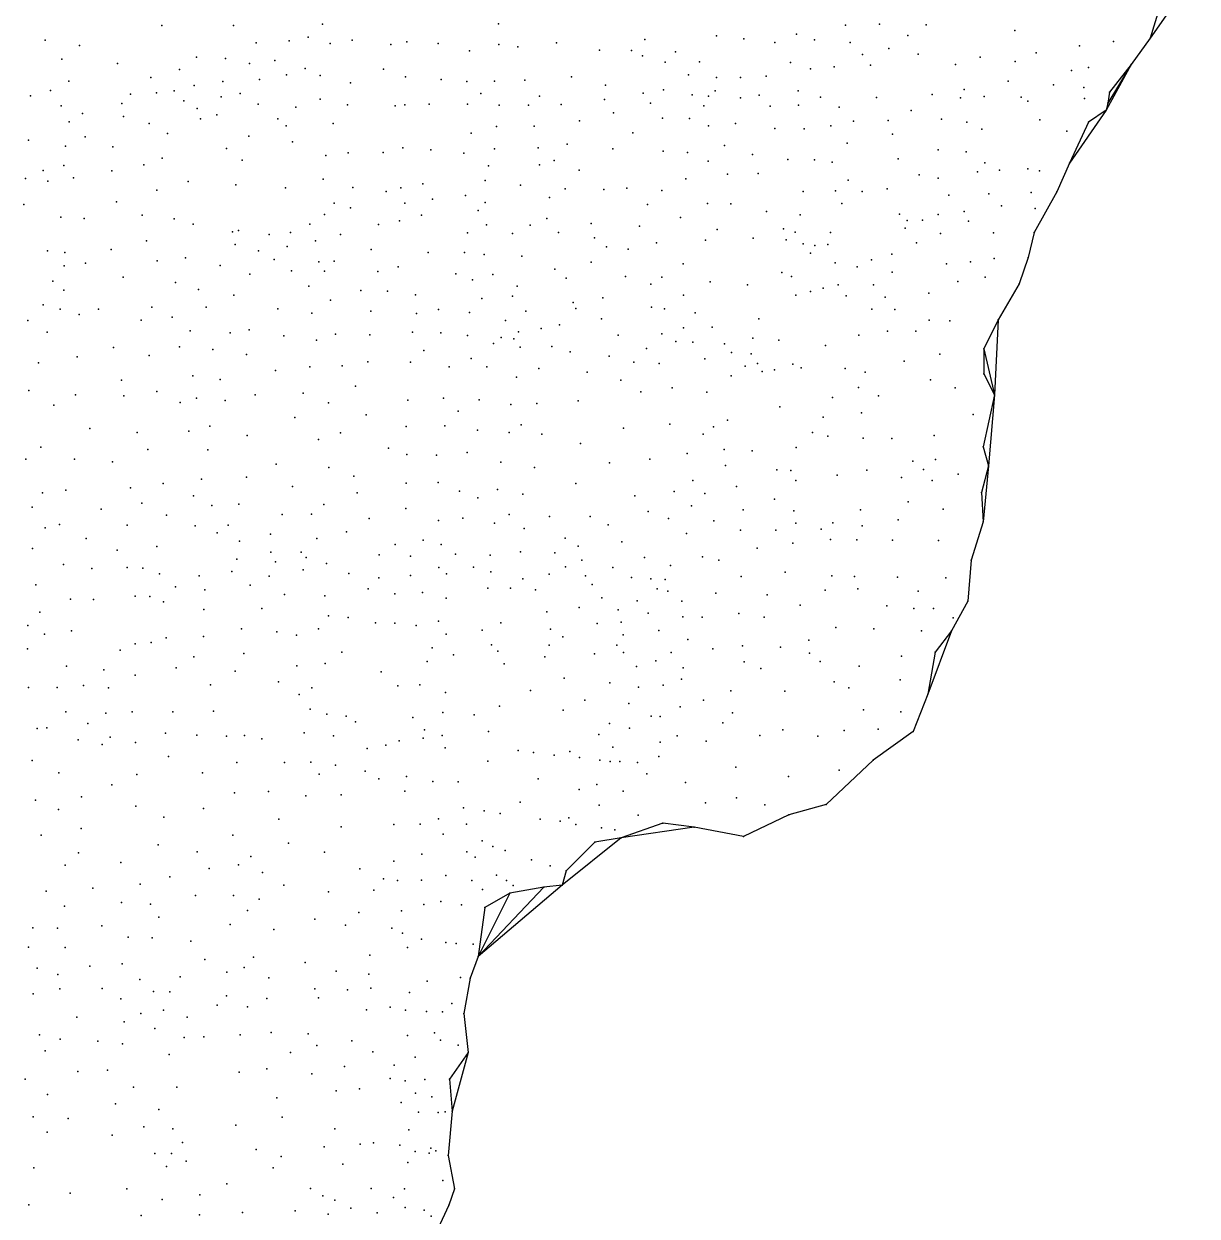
# Model space of a CAD drawing. Header units: millimetres. Extents: x 399711 to 433151, y 4365450 to 4409174.
# Drawn here: x 422446 to 430020, y 4379612 to 4387313 of the extents above; entities that cross this region are included whole.
import ezdxf

# ---------------------------------------------------------------- set-up
doc = ezdxf.new("R2010")
doc.units = ezdxf.units.MM
doc.layers.add('边界', color=7, linetype='Continuous')

msp = doc.modelspace()

# ---------------------------------------------------------------- linework, layer by layer
for p in [(423335.871, 4387302.574, 30.6), (423798.67, 4387301.742, 30.7), (424373.846, 4387310.039, 30.6), (425510.027, 4387312.462, 30.5), (427749.3, 4387304.032, 32.3), (427970.05, 4387310.693, 32.2), (428270.112, 4387307.021, 31.3), (424280.884, 4387226.252, 22.3), (424565.255, 4387207.728, 30.8), (426455.406, 4387211.618, 31.2), (426917.417, 4387235.963, 31.5), (427092.936, 4387215.921, 31.6), (427433.944, 4387245.984, 31.5), (427549.506, 4387208.714, 31.6), (428151.722, 4387238.103, 32.8), (428843.769, 4387269.275, 32.4), (429716.103, 4387220.471, 32.5), (422584.265, 4387207.398, 26.3), (422804.597, 4387172.817, 28.5), (423945.42, 4387189.742, 28.2), (424158.348, 4387202.788, 29.7), (424422.12, 4387186.699, 30.6), (424814.887, 4387178.992, 30.7), (424917.454, 4387196.991, 30.3), (425119.765, 4387184.977, 30.3), (425321.802, 4387137.405, 30.4), (425512.465, 4387180.221, 30.4), (425634.177, 4387163.35, 30.7), (425884.1, 4387190.496, 30.9), (426161.638, 4387143.47, 30.9), (426368.625, 4387139.842, 30.9), (426653.162, 4387132.194, 31.4), (427293.529, 4387193.373, 31.6), (427780.229, 4387191.233, 32.3), (428029.119, 4387152.628, 29.7), (429260.926, 4387170.862, 32.1), (429479.865, 4387198.073, 32.4), (422690.307, 4387083.909, 29.3), (423050.996, 4387055.674, 26), (423561.099, 4387097.476, 30.8), (423746.526, 4387088.448, 30.6), (423903.19, 4387055.957, 28.2), (424065.908, 4387076.234, 29.4), (426438.529, 4387105.369, 30.9), (426585.462, 4387064.55, 30.9), (426807.322, 4387067.328, 26.8), (427393.826, 4387063.096, 31.4), (427858.967, 4387114.318, 32.8), (428217.858, 4387116.302, 32.5), (428619.902, 4387098.328, 32.6), (428844.063, 4387069.592, 29.4), (428979.924, 4387124.55, 31.9), (423449.589, 4387017.313, 29.9), (424141.44, 4386982.843, 29.7), (424260.833, 4387024.071, 23.4), (424359.264, 4386978.534, 30.6), (424767.584, 4387020.119, 30.7), (426735.906, 4386984.38, 30.8), (427524.211, 4387023.011, 29), (427677.384, 4387035.847, 31.9), (427911.124, 4387046.922, 32.1), (428459.412, 4387050.852, 32.2), (429209.002, 4387011.159, 29.1), (429319.317, 4387031.826, 32.1), (429593.909, 4387050.588, 32.1), (422736.914, 4386942.324, 28.1), (423265.135, 4386966.954, 28.6), (423546.065, 4386914.182, 25.1), (423729.784, 4386940.32, 30.7), (423967.366, 4386953.034, 29.4), (424554.201, 4386932.561, 30.6), (424910.314, 4386971.08, 30.2), (425138.805, 4386954.31, 30.3), (425305.405, 4386940.042, 29.6), (425483.905, 4386942.42, 29.7), (425679.065, 4386949.554, 30.6), (425979.928, 4386970.393, 30.7), (426201.349, 4386916.948, 30.7), (426917.417, 4386965.389, 31.2), (427072.877, 4386965.389, 31.1), (427238.366, 4386975.41, 31.1), (428799.726, 4386941.702, 31.5), (429093.516, 4386919.881, 31.4), (429288.108, 4386901.949, 30.1), (422489.182, 4386847.998, 22.7), (422617.488, 4386881.866, 20.6), (423134.833, 4386859.01, 26.6), (423300.947, 4386866.729, 25.8), (423416.178, 4386880.093, 30), (423719.333, 4386840.864, 27.7), (423842.432, 4386863.416, 29.7), (424359.281, 4386827.044, 30.4), (425395.833, 4386862.83, 30.4), (425773.627, 4386846.649, 30.9), (426193.788, 4386823.122, 30.9), (426442.539, 4386864.125, 30.8), (426575.432, 4386886.673, 30.9), (426760.981, 4386854.104, 30.8), (426865.376, 4386846.108, 31), (426908.893, 4386879.248, 31.1), (427072.331, 4386835.376, 31.1), (427193.233, 4386852.65, 31.3), (427443.974, 4386880.208, 31.3), (427589.404, 4386840.123, 31.7), (427950.285, 4386837.072, 29.5), (428309.968, 4386856.741, 30.2), (428492.677, 4386834.352, 31.8), (428515.085, 4386887.741, 29.2), (428643.848, 4386843.068, 33.4), (428883.228, 4386838.936, 32.4), (429293.279, 4386829.615, 34.1), (429454.292, 4386871.476, 32.1), (422686.189, 4386782.819, 28.8), (423079.095, 4386799.241, 28.4), (423478.082, 4386815.355, 28.1), (423565.064, 4386766.28, 26.3), (423957.42, 4386793.197, 29.6), (424202.249, 4386775.394, 30.3), (424534.268, 4386790.615, 30.7), (424842.318, 4386783.329, 30.6), (424905.554, 4386790.351, 30.1), (425062.634, 4386793.868, 30.1), (425310.153, 4386793.868, 29.8), (425514.833, 4386786.734, 30.2), (425704.194, 4386787.829, 30.8), (425913.762, 4386791.411, 30.8), (426491.919, 4386800.823, 31.3), (426834.207, 4386782.626, 31.8), (427262.907, 4386782.175, 31.1), (427446.169, 4386786.831, 31.5), (427708.7, 4386775.383, 32), (428173.012, 4386753.342, 32.4), (428926.32, 4386813.103, 29.4), (429431.884, 4386754.364, 31), (429443.95, 4386800.864, 30.6), (422738.307, 4386679.528, 26.8), (422823.433, 4386733.344, 28.1), (423089.834, 4386714.264, 25.3), (423255.644, 4386669.553, 29.6), (423585.228, 4386698.634, 30.7), (423690.713, 4386724.574, 29.6), (424085.188, 4386698.789, 22.9), (426033.291, 4386686.447, 30.9), (426252.427, 4386738.929, 30.7), (426568.019, 4386703.062, 30.9), (426743.515, 4386701.511, 30.8), (427039.266, 4386668.897, 31.1), (427801.959, 4386684.519, 32.1), (428024.255, 4386687.9, 32.3), (428370.297, 4386696.574, 31.7), (428533.806, 4386677.506, 31.7), (429003.702, 4386693.559, 32.7), (429317.337, 4386677.582, 32.3), (423372.345, 4386604.817, 30.5), (424138.033, 4386653.346, 23.4), (424441.862, 4386668.531, 30.1), (425334.117, 4386607.647, 30.1), (425495.793, 4386648.81, 30.3), (425741.015, 4386651.163, 30.7), (426377.388, 4386608.629, 30.7), (426865.257, 4386653.245, 30.6), (427293.969, 4386636.31, 31.2), (427483.442, 4386634.758, 31.6), (427654.928, 4386654.931, 31.6), (428052.552, 4386600.214, 34.2), (428630.484, 4386632.461, 32.5), (429177.72, 4386619.027, 32.8), (422475.58, 4386560.524, 29.2), (422713.655, 4386522.105, 28.5), (422840.944, 4386581.995, 28.6), (423019.965, 4386518.982, 29.5), (423898.329, 4386587.328, 29.7), (424180.648, 4386550.183, 30.3), (425953.605, 4386536.241, 30.9), (426967.825, 4386526.134, 30.9), (427760.094, 4386541.516, 31.8), (423338.03, 4386444.266, 30.2), (423753.967, 4386506.892, 28), (424395.6, 4386463.107, 31.3), (424538.698, 4386479.77, 30.2), (424764.402, 4386481.087, 30.3), (424891.285, 4386511.654, 30.1), (425072.154, 4386498.995, 29.8), (425286.353, 4386477.593, 30.2), (425483.893, 4386506.129, 30.4), (425765.212, 4386511.344, 30.6), (426248.805, 4386505.475, 30.7), (426572.678, 4386490.47, 30.8), (426729.538, 4386482.712, 30.8), (427149.534, 4386468.719, 31.1), (427377.834, 4386437.684, 31.4), (428090.094, 4386440.725, 32.2), (428347.619, 4386499.742, 31.8), (428528.604, 4386485.964, 31.9), (422569.484, 4386366.318, 25.4), (422702.715, 4386398.733, 28.4), (423012.672, 4386364.276, 29.1), (423219.565, 4386402.53, 29.3), (423853.981, 4386432.659, 28.3), (425445.813, 4386396.741, 30.3), (425774.568, 4386402.467, 30.6), (425868.486, 4386431.277, 30.8), (426031.029, 4386366.901, 30.6), (426863.704, 4386425.135, 30.6), (427549.319, 4386434.58, 31.5), (427662.966, 4386419.708, 35.1), (428650.102, 4386415.191, 32.8), (428743.18, 4386368.691, 31.9), (428927.613, 4386375.58, 32), (429001.905, 4386364.136, 32.7), (429196.607, 4386413.796, 32.3), (422455.307, 4386314.312, 29.4), (422601.156, 4386296.935, 28.2), (422766.79, 4386319.088, 28.8), (423506.951, 4386295.632, 30.6), (424378.613, 4386310.577, 30.2), (425423.186, 4386300.493, 30.3), (426718.735, 4386312.558, 30.7), (426988.968, 4386342.041, 30.9), (427186.944, 4386346.766, 31.3), (427767.419, 4386303.7, 20.3), (428225.098, 4386337.287, 27.2), (428348.735, 4386316.153, 31.3), (428600.999, 4386356.797, 32.6), (423304.601, 4386238.631, 26.3), (423814.152, 4386273.907, 30.9), (424134.135, 4386254.671, 30.2), (424569.476, 4386255.903, 29.6), (424784.515, 4386229.201, 29.8), (424879.374, 4386254.06, 29.4), (425022.174, 4386280.218, 29.6), (425652.532, 4386270.006, 30.3), (425940.512, 4386246.3, 30.3), (426189.433, 4386243.285, 30.6), (426337.276, 4386252.33, 30.7), (426563.567, 4386237.255, 30.7), (427476.067, 4386230.234, 31.6), (427685.398, 4386234.725, 31.8), (427856.484, 4386229.603, 31.8), (428019.483, 4386246.374, 32.2), (428416.566, 4386206.963, 31), (428675.957, 4386215.412, 31), (428948.297, 4386224.023, 31.2), (429113.77, 4386227.468, 30.4), (422445.728, 4386145.855, 30.6), (423044.807, 4386162.986, 29.3), (424449.483, 4386155.187, 30.2), (424905.62, 4386154.859, 29.9), (425084.054, 4386180.342, 30.7), (425297.396, 4386204.996, 30.4), (425423.186, 4386159.622, 30.3), (425839.338, 4386191.786, 30.5), (426471.542, 4386145.297, 30.7), (426859.05, 4386152.73, 30.8), (427009.697, 4386149.626, 30.6), (427726.845, 4386151.885, 29.3), (428756.641, 4386137.457, 31.4), (422684.189, 4386063.841, 26.4), (422835.19, 4386054.859, 28.3), (423209.036, 4386076.431, 29.4), (423416.584, 4386053.074, 29.4), (424387.565, 4386080.456, 28.9), (424555.109, 4386125.105, 29.6), (425012.58, 4386076.713, 29.5), (425379.239, 4386107.299, 30.5), (425821.58, 4386055.265, 30.9), (426684.567, 4386061.172, 30.5), (427239.779, 4386101.445, 31.2), (427456.468, 4386078.725, 31.4), (428098.019, 4386082.848, 31), (428347.301, 4386082.214, 31.9), (428516.474, 4386101.175, 29.1), (428973.823, 4386120.235, 31.5), (423538.885, 4386018.655, 29.8), (423832.01, 4385978.092, 30.2), (424291.792, 4386019.78, 31.9), (424735.532, 4386015.948, 29.7), (424869.78, 4386041.043, 29.4), (425432.182, 4386014.556, 30), (425715.056, 4386012.304, 30.4), (426108.347, 4386024.092, 31.1), (426420.896, 4386006.79, 31), (426921.401, 4385985.062, 31.1), (427350.269, 4385988.158, 31.7), (428135.42, 4385993.893, 32.3), (428148.741, 4386043.294, 30.2), (428247.328, 4386044.325, 31.3), (428544.629, 4386037.567, 32.4), (423238.494, 4385910.938, 29.1), (423792.8, 4385970.198, 28.1), (424028.346, 4385951.382, 29.6), (424166.436, 4385964.478, 30.1), (424329.25, 4385912.424, 28.8), (424490.005, 4385951.693, 29.6), (425310.08, 4385962.569, 30.5), (425599.613, 4385959.589, 30.4), (425897.858, 4385965.281, 30.4), (426130.275, 4385930.474, 30.7), (426528.97, 4385898.846, 30.5), (426845.151, 4385915.98, 30.5), (427154.211, 4385928.394, 30.9), (427365.769, 4385917.413, 31.2), (427425.2, 4385968.336, 31.8), (427653.228, 4385965.64, 32.1), (428207.835, 4385899.37, 32.5), (428363.067, 4385957.979, 31.3), (428704.931, 4385963.512, 31.6), (428968.652, 4385965.234, 31.7), (422597.634, 4385846.875, 27), (422709.92, 4385836.015, 27.9), (423009.561, 4385855.459, 28.7), (423809.232, 4385888.763, 29.8), (423959.63, 4385847.332, 29.6), (424145.703, 4385875.512, 29.7), (424688.248, 4385854.846, 29.6), (425056.659, 4385835.315, 29.5), (425291.062, 4385835.315, 29.6), (425417.831, 4385823.366, 30.1), (426207.211, 4385873.431, 30.6), (426347.512, 4385858.356, 30.6), (427476.541, 4385891.626, 34.8), (427524.045, 4385832.783, 31.6), (427552.211, 4385881.295, 30.3), (427636.126, 4385888.598, 27.6), (428047.902, 4385825.813, 29), (422705.132, 4385749.567, 26.7), (422843.02, 4385767.77, 29.1), (423305.348, 4385782.064, 29.4), (423490.106, 4385800.841, 29.4), (423712.686, 4385751.366, 29.6), (424062.245, 4385790.796, 29.6), (424348.998, 4385775.178, 31.9), (424448.317, 4385779.306, 28.4), (425660.425, 4385812.132, 30.3), (426107.848, 4385773.64, 30.3), (426702.882, 4385761.957, 30.5), (427681.969, 4385769.196, 31.7), (427917.74, 4385789.296, 29.6), (428400.988, 4385763.367, 31.4), (428556.118, 4385775.423, 31.4), (428709.525, 4385797.812, 31.2), (428929.205, 4385804.671, 31.2), (423086.86, 4385675.819, 29.4), (423905.199, 4385696.427, 29.3), (424172.635, 4385718.284, 29.6), (424386.477, 4385715.448, 28.7), (424729.91, 4385713.78, 29.9), (424862.64, 4385743.792, 29.4), (425233.657, 4385699.093, 29.5), (425473.306, 4385693.873, 30), (425872.988, 4385729.016, 30.1), (425946.408, 4385669.353, 30.9), (426330.147, 4385681.265, 30.6), (426564.66, 4385676.61, 30.6), (427337.957, 4385705.912, 31.7), (427401.47, 4385680.615, 34.7), (427825.939, 4385742.873, 31), (428050.474, 4385709.068, 31.9), (428650.734, 4385677.215, 31.3), (422632.879, 4385651.11, 28.9), (422703.842, 4385593.541, 26.5), (423425.378, 4385641.653, 29.3), (423572.798, 4385597.743, 29.2), (424284.689, 4385617.926, 29.4), (424621.765, 4385591.305, 29.5), (425341.291, 4385658.465, 30), (425630.924, 4385618.126, 30.2), (426493.02, 4385631.474, 28.6), (426876.083, 4385646.9, 30.5), (427116.808, 4385628.279, 30.8), (427605.197, 4385604.935, 31.3), (427703.175, 4385626.895, 33.2), (427930.951, 4385626.608, 29.9), (428475.395, 4385647.743, 31.5), (428870.69, 4385633.473, 31.4), (423801.015, 4385559.498, 28.9), (424425.302, 4385528.267, 26.7), (424793.375, 4385585.706, 30.1), (424973.573, 4385561.713, 28.6), (425401.088, 4385538.972, 29.8), (425600.414, 4385553.391, 26.8), (426183.32, 4385542.404, 30.9), (426704.57, 4385559.886, 30.6), (427429.762, 4385559.592, 31.3), (427524.045, 4385583.143, 28.5), (427755.03, 4385556.242, 30.5), (428006.245, 4385547.976, 32.4), (428288.099, 4385574.173, 32.3), (422570.558, 4385498.454, 25.2), (422679.669, 4385470.482, 28.8), (422926.649, 4385470.482, 27.7), (423272.261, 4385483.068, 29.3), (423622.815, 4385483.062, 31.4), (424084.213, 4385472.034, 29.5), (424304.301, 4385443.726, 29.4), (424686.652, 4385458.024, 29.5), (424980.215, 4385442.231, 28.6), (425122.769, 4385467.382, 29.2), (425321.864, 4385449.248, 30.5), (425686.993, 4385457.656, 30.2), (425991.766, 4385512.147, 31.3), (426009.91, 4385474.677, 27), (426497.816, 4385482.352, 31), (426581.878, 4385471.436, 30.5), (426779.869, 4385446.466, 29), (427919.344, 4385469.441, 31.8), (428067.921, 4385468.127, 31.6), (422471.475, 4385397.524, 26.4), (422803.159, 4385435.93, 29.2), (423203.266, 4385398.088, 29.1), (423402.752, 4385418.531, 31.3), (425554.56, 4385397.649, 31.5), (425903.469, 4385369.518, 31), (426174.546, 4385408.688, 31.1), (427189.617, 4385406.561, 30.8), (428289.737, 4385398.98, 32), (428422.592, 4385394.176, 31.2), (428734.835, 4385401.604, 31.2), (422595.696, 4385320.757, 28.8), (423518.792, 4385330.613, 28.6), (423778.547, 4385318.08, 28.5), (423900.497, 4385335.612, 31.5), (424123.436, 4385297.834, 29.4), (424456.837, 4385308.721, 29.4), (424679.123, 4385304.264, 29.6), (424953.719, 4385322.165, 29.5), (425137.108, 4385317.557, 30.3), (425308.65, 4385299.721, 30.8), (425526.096, 4385286.03, 31.5), (425639.795, 4385323.054, 31.8), (425784.245, 4385346.077, 30), (426282.059, 4385301.83, 31.3), (426563.241, 4385310.052, 30.2), (426704.57, 4385348.846, 30.6), (426888.292, 4385353.096, 30.5), (427150.935, 4385283.232, 30.9), (427835.56, 4385303.062, 31.6), (428020.139, 4385328.111, 31.6), (428204.218, 4385326.992, 31.2), (423023.794, 4385222.037, 29.2), (423450.211, 4385226.668, 29.5), (423665.847, 4385209.685, 29.5), (424335.226, 4385270.652, 29.3), (425476.794, 4385247.747, 27.1), (425609.722, 4385278.289, 31.6), (425649.55, 4385224.601, 30), (425853.506, 4385229.798, 31), (426464.621, 4385216.875, 26.5), (426654.996, 4385260.802, 30.2), (426765.263, 4385256.147, 31.7), (426969.051, 4385246.024, 30.6), (427318.631, 4385269.951, 31.2), (427620.172, 4385234.581, 31.5), (428642.878, 4385214.168, 31), (422789.986, 4385162.805, 28.9), (423255.552, 4385170.644, 29.5), (423883.934, 4385177.897, 29.5), (424666.503, 4385129.03, 29.4), (425027.758, 4385202.626, 29.8), (425333.917, 4385152.438, 30.2), (425972.241, 4385194.566, 27), (426224.246, 4385166.959, 23.9), (426383.072, 4385128.668, 31.1), (426841.902, 4385149.493, 30.5), (427013.753, 4385189.421, 30.6), (427139.807, 4385182.642, 30.6), (428129.032, 4385133.224, 31), (428358.16, 4385178.759, 31), (422539.219, 4385124.356, 28.9), (424070.74, 4385073.964, 29.4), (424291.125, 4385097.384, 29.1), (424499.982, 4385104.988, 29.2), (424941.65, 4385128.54, 29.5), (425190.405, 4385097.471, 29.5), (425434.281, 4385097.937, 29.6), (425770.208, 4385086.201, 29.9), (426082.013, 4385063.777, 29.7), (426546.622, 4385120.004, 30.4), (427101.097, 4385102.219, 30.8), (427181.71, 4385119.329, 42), (427210.862, 4385067.685, 28.5), (427291.904, 4385077.753, 27.7), (427410.475, 4385115.51, 30.2), (427462.539, 4385091.96, 30.5), (427746.932, 4385086.694, 31.4), (427876.265, 4385063.565, 31.3), (428643.144, 4385052.481, 30.9), (423076.777, 4385011.318, 29.4), (423536.588, 4385038.771, 29.7), (423712.508, 4385014.751, 29.4), (425625.631, 4385031.021, 30), (426300.334, 4385011.277, 29.8), (427011.02, 4385038.597, 30.5), (428298.686, 4385012.864, 30.9), (422477.436, 4384944.814, 27.2), (422778.204, 4384917.623, 28.7), (423092.063, 4384910.64, 28.8), (423304.52, 4384938.106, 29.5), (423939.316, 4384917.618, 29.4), (424249.758, 4384927.892, 29), (424587.598, 4384972.609, 29.2), (426428.834, 4384937.114, 30.3), (426629.751, 4384961.013, 30.4), (426854.587, 4384934.724, 30.4), (427666.476, 4384899.494, 31.4), (427832.715, 4384963.587, 31), (427962.999, 4384910.05, 31.3), (428456.986, 4384961.772, 31.2), (428712.233, 4384917.203, 31.2), (422639.747, 4384850.025, 28.4), (423454.583, 4384868.18, 29.8), (423559.938, 4384894.935, 29.6), (423744.909, 4384879.609, 29.6), (424411.353, 4384865.567, 30.3), (424925.028, 4384881.769, 29.5), (425154.527, 4384894.332, 29.7), (425384.052, 4384885.239, 29.6), (425589.753, 4384854.171, 29.7), (425757.398, 4384860.26, 29.7), (426024.288, 4384878.848, 30.1), (427325.613, 4384840.306, 30.1), (424194.566, 4384770.089, 29), (424655.253, 4384787.087, 29.2), (425250.108, 4384811.153, 29.4), (426988.681, 4384753.845, 33.5), (427605.901, 4384773.603, 30.7), (427853.962, 4384801.104, 31.2), (428574.764, 4384789.986, 31.1), (422872.284, 4384699.276, 28.7), (423176.782, 4384673.598, 29.7), (423511.073, 4384682.3, 29.3), (423646.049, 4384713.487, 29.5), (424490.823, 4384670.936, 29.2), (424913.069, 4384712.089, 29.5), (425164.215, 4384716.868, 29.5), (425374.699, 4384688.19, 29.6), (425578.008, 4384673.851, 29.6), (425656.94, 4384724.038, 29.8), (426316.096, 4384701.998, 30.2), (426615.08, 4384728.287, 30.2), (426898.312, 4384710.014, 30.7), (427537.212, 4384672.889, 30.2), (423886.686, 4384654.877, 29.4), (424347.527, 4384627.929, 29), (425788.493, 4384661.901, 29.6), (426038.64, 4384601.623, 30), (426830.387, 4384663.017, 30.2), (427634.874, 4384650.879, 31.5), (427863.874, 4384637.684, 31.2), (428049.86, 4384634.035, 31.2), (428323.168, 4384654.742, 31.1), (422554.273, 4384578.616, 28.5), (423245.344, 4384563.362, 29.7), (423632.7, 4384560.549, 29.5), (424799.839, 4384571.783, 29.3), (424917.903, 4384531.792, 29.4), (425109.253, 4384527.012, 29.4), (425307.778, 4384543.741, 29.4), (426727.537, 4384538.743, 28.3), (426967.099, 4384564.073, 29.4), (427146.447, 4384556.152, 29.6), (427431.177, 4384575.803, 29.6), (428637.889, 4384580.46, 30.8), (422459.471, 4384500.724, 27.3), (422771.682, 4384500.319, 28.6), (423017.111, 4384483.65, 28.8), (424074.64, 4384468.153, 29.2), (424413.712, 4384448.427, 29.1), (425525.387, 4384481.345, 27.7), (425743.047, 4384447.887, 29.6), (426225.244, 4384476.607, 30.1), (426485.958, 4384500.505, 30.1), (426974.12, 4384460.91, 27.7), (428183.6, 4384488.616, 30.8), (428330.602, 4384498.751, 30.7), (428672.729, 4384457.874, 30.9), (423591.65, 4384371.885, 29.4), (423882.866, 4384384.157, 29.3), (424575.873, 4384391.892, 29), (426763.415, 4384364.283, 30), (427306.555, 4384432.129, 29.4), (427396.653, 4384427.616, 26.9), (427429.247, 4384362.484, 31.7), (427695.023, 4384397.78, 31.8), (427886.521, 4384431.19, 31.6), (428110.836, 4384382.058, 30.8), (428252.443, 4384435.117, 30.9), (428309.479, 4384364.372, 30.9), (428477.168, 4384404.236, 30.9), (422566.914, 4384283.889, 29.8), (422716.718, 4384302.026, 28.6), (423134.05, 4384316.714, 28.9), (423345.06, 4384344.781, 29.6), (424178.862, 4384325.547, 29), (424597.033, 4384284.883, 29), (424913.119, 4384345.382, 29.3), (425121.212, 4384350.162, 29.2), (425257.548, 4384295.195, 29.4), (425503.86, 4384304.495, 29.5), (426009.976, 4384345.164, 30), (426643.821, 4384292.587, 30.2), (427046.641, 4384324.676, 29.4), (428628.632, 4384285.465, 30.7), (423206.259, 4384216.269, 29.6), (423540.283, 4384264.865, 27.3), (423832.641, 4384211.432, 29.3), (424382.368, 4384208.805, 26.5), (425375.431, 4384251.166, 25.4), (425666.507, 4384275.816, 29.5), (426390.283, 4384263.908, 30), (426842.445, 4384279.913, 30.3), (427291.063, 4384243.061, 29.4), (428154.105, 4384226.814, 30.8), (422499.669, 4384190.772, 26.2), (422944.672, 4384178.491, 28.8), (423366.098, 4384140.51, 29.3), (423658.585, 4384201.133, 29.3), (424113.75, 4384144.753, 29.5), (424302.979, 4384146.858, 28.9), (424910.794, 4384182.086, 29.4), (425578.921, 4384143.666, 29.9), (425839.635, 4384131.716, 30.9), (426101.576, 4384130.922, 31.5), (426476.391, 4384163.534, 30.1), (426755.151, 4384199.635, 32.8), (427088.548, 4384173.57, 29.5), (427416.495, 4384167.525, 31.4), (427847.209, 4384174.75, 31.4), (428379.388, 4384178.188, 30.5), (422583.767, 4384058.634, 29.7), (422676.463, 4384079.686, 28.4), (423111.974, 4384076.06, 29.3), (423552.308, 4384070.114, 29.3), (423764.89, 4384075.257, 29.7), (424675.885, 4384118.428, 28.9), (425123.104, 4384105.562, 27.6), (425279.142, 4384119.95, 29.6), (425484.725, 4384087.017, 29.5), (425675.925, 4384054.316, 29.8), (426218.151, 4384076.826, 29.9), (426608.025, 4384117.454, 30.2), (426899.023, 4384103.462, 27.6), (427428.723, 4384087.092, 31.5), (427668.904, 4384090.461, 31), (427857.893, 4384070.911, 30.4), (428089.882, 4384109.225, 30.4), (428638.218, 4384095.815, 30.6), (422847.334, 4383988.17, 28.7), (423694.253, 4384026.039, 26.5), (424038.539, 4384017.366, 29.3), (424336.632, 4383989.628, 29.6), (424528.261, 4384032.252, 28.6), (425023.212, 4383978.948, 29.7), (425940.704, 4383990.192, 31.1), (426723.866, 4384021.525, 30.2), (427072.236, 4384043.364, 29.3), (427300.65, 4384041.916, 29.5), (427592.237, 4384050.24, 27.4), (427653.485, 4383982.001, 30.5), (427823.236, 4383980.114, 30.6), (428053.307, 4383978.198, 30.6), (428350.482, 4383976.283, 30.7), (422501.688, 4383925.137, 26.8), (423048.485, 4383913.987, 29.2), (423304.902, 4383937.999, 29.3), (423838.639, 4383971.857, 29.4), (424039.283, 4383900.607, 26), (424235.721, 4383900.511, 29.4), (424842.243, 4383949.731, 29.3), (425140.413, 4383950.269, 29.5), (425650.677, 4383902.289, 30), (425873.41, 4383897.426, 30), (426024.097, 4383940.444, 30), (426306.65, 4383966.892, 30.2), (427180.305, 4383926.861, 29.5), (427409.993, 4383959.013, 30.8), (422701.422, 4383821.713, 28.7), (423819.952, 4383855.082, 29.6), (424070.595, 4383838.521, 29.3), (424268.435, 4383866.4, 26.8), (424398.862, 4383828.278, 28.9), (424739.901, 4383883.248, 28.9), (424940.665, 4383874.848, 29.6), (425231.359, 4383887.914, 29.6), (425456.195, 4383880.745, 30.2), (426048.016, 4383849.629, 30.1), (426452.554, 4383866.517, 30.5), (426826.566, 4383869.557, 27.8), (426931.516, 4383849.572, 31), (428561.381, 4383849.849, 30.6), (422885.462, 4383796.011, 29.4), (423111.982, 4383802.588, 29.3), (423213.221, 4383797.136, 29.4), (423321.542, 4383761.711, 29.2), (423578.488, 4383747.02, 29.1), (423787.927, 4383775.329, 29.1), (424030.346, 4383746.171, 28.9), (424248.571, 4383786.335, 28.9), (424544.088, 4383762.836, 28.9), (424941.943, 4383749.302, 29.5), (425123.854, 4383801.926, 31.1), (425173.954, 4383761.251, 29.5), (425348.755, 4383803.921, 27.9), (425460.978, 4383773.2, 29.6), (425837.532, 4383758.814, 29.8), (425942.774, 4383806.611, 31), (426071.935, 4383746.865, 29.8), (426248.722, 4383801.554, 28.2), (426619.164, 4383813.844, 30.2), (427077.3, 4383743.994, 30.6), (427360.144, 4383771.279, 30.7), (427661.154, 4383748.291, 30.4), (427806.866, 4383744.46, 30.4), (422523.035, 4383689.782, 28.5), (423424.16, 4383677.672, 28.9), (423907.247, 4383687.491, 28.8), (424737.906, 4383734.43, 28.9), (425441.426, 4383668.26, 34.881), (425588.155, 4383667.379, 29.9), (425667.42, 4383727.828, 30.1), (426113.332, 4383690.963, 29), (426368.526, 4383737.305, 29.9), (426492.292, 4383727.92, 32.8), (426585.676, 4383723.574, 29.1), (428085.9, 4383738.741, 30.4), (428396.496, 4383734.91, 30.5), (422745.903, 4383596.55, 28.8), (422894.293, 4383595.864, 28.6), (423164.29, 4383617.215, 29), (423258.042, 4383614.81, 29.3), (423614.12, 4383658.034, 28.9), (424127.223, 4383626.784, 28.9), (424389.652, 4383618.871, 28.9), (424668.65, 4383663.71, 29.2), (424841.387, 4383631.104, 34.88), (425018.582, 4383641.243, 29.7), (425171.645, 4383604.638, 29.8), (425749.644, 4383658.28, 30.1), (426176.376, 4383605.674, 30.6), (426533.212, 4383663.814, 28.3), (426602.181, 4383649.105, 27.2), (426912.408, 4383636.076, 30.3), (427244.402, 4383626.15), (427619.125, 4383655.3, 30.3), (427828.692, 4383664.792, 30.3), (428219.317, 4383647.898, 30.3), (422548.617, 4383512.159, 28.9), (423347.198, 4383578.949, 28.7), (423606.79, 4383530.31, 28.7), (423982.751, 4383536.357, 28.9), (425821.597, 4383514.474, 29.9), (426029.854, 4383542.922, 30.6), (426281.963, 4383528.003, 32.759), (426405.645, 4383586.972, 28.4), (426692.885, 4383584.27, 32.522), (427456.07, 4383558.166, 30.3), (428016.502, 4383555.018, 30.3), (428190, 4383535.9, 30.14), (428318.028, 4383536.156, 30.3), (428538.525, 4383585.146, 30.4), (424412.661, 4383489.198, 26.2), (424538.803, 4383479.042, 28.6), (424716.648, 4383445.166), (424841.104, 4383441.85, 34.88), (425123.24, 4383454.295, 29.6), (425525.017, 4383445.333, 32.518), (426147.204, 4383439.813, 30.7), (426300.658, 4383448.794, 28.3), (426476.734, 4383507.707, 27.8), (426698.99, 4383482.881, 30.4), (426823.977, 4383481.654), (427060.587, 4383505.326, 30.3), (427223.977, 4383481.654), (428444.5, 4383475.7, 30.33), (422471.381, 4383426.451, 27.1), (422578.069, 4383371.436, 27.9), (422753.999, 4383393.097, 29), (423851.358, 4383405.13, 28.4), (424078.722, 4383386.482, 28.6), (424206.268, 4383365.472, 28.6), (424348.143, 4383406.369, 26.1), (424978.027, 4383426.841, 29.5), (425172.833, 4383372.027, 29.9), (425403.693, 4383396.485), (425846.453, 4383403.351, 30.7), (426314.599, 4383367.13, 27.75), (426545.307, 4383395.331, 30.4), (427687.7, 4383414.5, 29.98), (427933.219, 4383405.998, 34.3), (428239.284, 4383392.889, 30.1), (428433.519, 4383392.995, 34.5), (423164.051, 4383308.331, 28.8), (423267.885, 4383317.499, 28.8), (423364.709, 4383348.379, 28.4), (423604.708, 4383355.585, 28.6), (425081.996, 4383283.781, 30.15), (425463.692, 4383303.004, 29.8), (425837.422, 4383299.638, 30.5), (425925.195, 4383353.359, 30.6), (426273.441, 4383299.636, 26.93), (426732.188, 4383335.854), (427084.495, 4383296.027, 30.2), (427331, 4383286.3, 30.01), (427513, 4383331.8, 30.01), (422469.48, 4383276.808, 27.3), (423066.665, 4383267.009, 25.2), (423543.439, 4383225.704, 28.9), (423866.271, 4383245.675, 28.4), (424497.424, 4383255.391, 28.9), (425218.741, 4383237.279, 30.1), (425504.694, 4383261.472, 26.2), (425809.706, 4383223.889, 31.337), (426130.357, 4383244.387, 27.6), (426316.2, 4383253.6, 30.47), (426625.087, 4383253.605, 30.3), (426892.9, 4383275.3, 30.1), (427516.536, 4383247.677, 34.3), (428111.82, 4383228.927, 30.2), (428328.877, 4383254.582, 30.3), (422721.295, 4383164.517, 27.7), (422961.812, 4383140.275, 28), (423428.266, 4383154.715, 28.5), (423810.495, 4383133.176, 28.4), (424207.089, 4383167.355, 28.6), (424391.643, 4383182.127, 28.6), (424751.752, 4383127.38, 29.1), (425048.657, 4383193.949, 29.9), (425545.771, 4383179.209, 29.8), (426400.56, 4383162.94, 30.43), (426526.09, 4383199.728, 30.38), (426701, 4383152.7, 28.06), (427095.353, 4383191.411, 34.4), (427203.595, 4383149.588, 29.7), (427586.829, 4383194.492, 30.1), (427838.4, 4383163.56, 30.1), (423163.867, 4383105.893, 28.1), (424090.144, 4383062.488, 28.5), (425933.886, 4383086.137, 30.1), (426228.82, 4383056.716, 29.8), (426691.344, 4383080.835, 33.7), (427677.487, 4383064.203, 29.7), (428102.553, 4383075.478, 30.1), (422475.914, 4383026.263, 25.9), (422661.223, 4383026.473, 27.6), (422829.834, 4383038.632, 27.7), (422992.87, 4383025.479, 27.8), (423651.031, 4383043.399, 28.4), (424222.352, 4382981.208, 28.5), (424305.011, 4383024.265, 28.8), (424860.258, 4383038.017, 29), (425001.547, 4383044.554, 29.4), (425167.692, 4382993.568, 30), (425716.613, 4383006.205), (426413.532, 4383028.71, 30.4), (426573.2, 4383042.6, 30.1), (427010.591, 4383004.823, 29.8), (427359.104, 4383003.565, 29.7), (427770.372, 4383023.676, 29.8), (428281.781, 4382983.965, 30.2), (425516.982, 4382906.655, 29.8), (426067.229, 4382944.357, 28.2), (426351.476, 4382922.273, 30.1), (426682.049, 4382902.816, 29.9), (426833.98, 4382944.686, 29.6), (422716.917, 4382868.868, 25), (422975.647, 4382861.847, 27.9), (423144.582, 4382869.471, 28), (423408.339, 4382870.56, 28.2), (423669.02, 4382874.115, 28.3), (424293.371, 4382885.994, 28.8), (424401.072, 4382854.088, 29), (424526.414, 4382841.229, 24.8), (424956.954, 4382833.02, 29.7), (425149.377, 4382865.45, 30), (425353.453, 4382849.133, 30.2), (425927.242, 4382881.3, 27.6), (426495.346, 4382840.516, 30.3), (426552.327, 4382838.959, 28.1), (427019.749, 4382863.632, 29.7), (427865.763, 4382883.301, 30), (428107.435, 4382869.639, 30.3), (422531.069, 4382761.066, 27.4), (422592.983, 4382765.254, 21.1), (422857.646, 4382793.707, 25.9), (424585.705, 4382804.64, 28.2), (425032.155, 4382753.606, 29.9), (425445.029, 4382741.932, 29.7), (426227.277, 4382795.02, 29.6), (426354.335, 4382764.018, 29.7), (426958.476, 4382799.042, 30.6), (427345.77, 4382754.303, 29.6), (427741.278, 4382747.953, 31), (427959.753, 4382758.412, 30.9), (428186.487, 4382743.19, 31.4), (422796.807, 4382689.483, 26), (423003.554, 4382706.138, 23.6), (423166.614, 4382670.84, 28.1), (423359.646, 4382732.497, 28.2), (423562.206, 4382719.206, 28.1), (423753.67, 4382712.474, 28.5), (423871.033, 4382716.028, 26.2), (423982.886, 4382695.91, 28.7), (424254.487, 4382733.305, 28.8), (424445.562, 4382714.827, 28.4), (424868.739, 4382682.424, 29.4), (425023.79, 4382699.331, 29.5), (425146.587, 4382717.531, 30), (426157.839, 4382724.157, 29.3), (426553.912, 4382673.318, 33.3), (426662.61, 4382713.944, 29.8), (426851.259, 4382681.092, 29.4), (427196.632, 4382716.39, 30.8), (427570.786, 4382712.468, 30.8), (422951.681, 4382657.798, 28.1), (424661.96, 4382632.054, 29.2), (424781.453, 4382653.548, 29.3), (425166.387, 4382637.886, 29.5), (425637.701, 4382619.518, 28.685), (425734.712, 4382607.502, 27.794), (425868.999, 4382589.23, 27.211), (425970.372, 4382612.592, 26.7), (426248.706, 4382640.646, 29.778), (422498.863, 4382556.146), (423380.371, 4382581.875, 28.3), (423821.072, 4382542.992, 28.6), (424127.358, 4382542.865, 28.7), (424297.633, 4382543.902, 28.7), (424457.89, 4382525.423, 28.7), (425441.115, 4382551.603, 29.6), (426031.599, 4382574.98, 29.2), (426162.973, 4382558.387, 29.42), (426229.732, 4382547.659, 29.475), (426292.163, 4382549.735, 29.635), (426406.3, 4382542.2, 28.51), (426543.957, 4382581.25, 29.9), (427040.953, 4382511.14, 30.4), (427928.355, 4382558.391, 30.7), (422671.708, 4382474.799, 25.9), (423175.006, 4382465.142, 28.2), (423599.008, 4382475.941, 28.4), (424353.107, 4382466.908, 28.7), (424648.965, 4382486.927, 29.1), (424736.798, 4382437.651, 29.2), (424915.206, 4382452.246, 29.4), (425766.251, 4382436.767, 27.1), (426466.504, 4382468.143, 27.9), (427382.43, 4382451.805, 30.314), (427709.459, 4382492.837, 30.8), (423012.974, 4382397.362, 23.6), (424906.049, 4382356.811, 29.4), (425086.855, 4382420.342), (425250.114, 4382418.255, 29.5), (426030.504, 4382367.319, 28.8), (426144.265, 4382399.798, 29.3), (426315.4, 4382357.6, 29.73), (426715.861, 4382412.565, 29.3), (422521.795, 4382298.563, 27.3), (422817.412, 4382320.669, 22.2), (423805.181, 4382346.083, 28.6), (424024.482, 4382354.023, 28.6), (424266.765, 4382326.106, 28.9), (424493.519, 4382333.732, 29), (425649.333, 4382286.744, 27.3), (426845.376, 4382281.832, 30.3), (427045.707, 4382313.466, 30.2), (422668.785, 4382238.622, 28.5), (423167.553, 4382261.304, 28.1), (423604.66, 4382246.242, 28.4), (425283.561, 4382248.831, 27.482), (425416.724, 4382229.157, 27.67), (425520.681, 4382213.557, 25.649), (426160.517, 4382266.93, 29.4), (427228.819, 4382269.04, 30.4), (427385.017, 4382205.225, 29.3), (427624.424, 4382271.899, 30.9), (423350.309, 4382189.758, 28.3), (424092.214, 4382176.497, 28.6), (424494.373, 4382126.497, 28.8), (424835.086, 4382141.975, 29.1), (425004.166, 4382145.024, 29.7), (425123.215, 4382177.707, 29.7), (425303.371, 4382143.854, 27.3), (425778.842, 4382176.226, 25.6), (425907.917, 4382162.358, 29.616), (425963.946, 4382185.365, 28.505), (426009.817, 4382141.764, 29.239), (426411.644, 4382201.489, 27.6), (426569.52, 4382151.483, 31.34), (422556.844, 4382072.944, 27.8), (422815.984, 4382115.227, 27.7), (423794.066, 4382074.035, 28.1), (425153.405, 4382080.451, 27.214), (426175.203, 4382121.072, 29.653), (426261.196, 4382108.36, 29.7), (426302.162, 4382055.082, 32.6), (426772.115, 4382124.953, 29.1), (427091.323, 4382063.508, 30.2), (423312.009, 4382011.44, 28), (424154.281, 4382021.79, 28.5), (425403.312, 4382037.118, 25.3), (425473.112, 4382000.249, 27.318), (425553.48, 4381972.862, 29.724), (426131.7, 4382026.9, 29.63), (422798.709, 4381958.03, 27.7), (423071.616, 4381895.496, 27.9), (423564.109, 4381965.508, 28.2), (423910.073, 4381935.88, 28.6), (424386.799, 4381963.773, 28.6), (424834.051, 4381904.214, 23.7), (425014.844, 4381949.964, 27.3), (425305.612, 4381965.985, 27.502), (425359.42, 4381931.237, 25.7), (425723.516, 4381913.583, 29.732), (422713.117, 4381879.304, 21.1), (423642.338, 4381857.365, 28.3), (423830.924, 4381881.308, 28.6), (423985.838, 4381832.42, 28.5), (424614.003, 4381854.731, 28.7), (425842.987, 4381875.889, 29.377), (425946.4, 4381841.8, 28.32), (423195.809, 4381755.695, 27.7), (423388.065, 4381803.211, 28), (424124.883, 4381751.001, 28.6), (424767.963, 4381790.5, 25.8), (424858.104, 4381779.959, 25.8), (425013.558, 4381782.375, 28.2), (425170.414, 4381811.49, 27.2), (425337.419, 4381779.354, 29.3), (425497.443, 4381815.54, 29.6), (425560.468, 4381780.692, 29.192), (425605.263, 4381748.263, 28.7), (425921.111, 4381750.176, 32.5), (422590.241, 4381711.735, 27.3), (422890.837, 4381730.475, 28), (423553.786, 4381682.266, 28.1), (423798.679, 4381683.323, 28.6), (424412.21, 4381706.851, 28.9), (424705.183, 4381717.307, 28.7), (425405.968, 4381721.097, 29.5), (425582.122, 4381699.241, 32.2), (425803.13, 4381737.887, 28.6), (422708.083, 4381613.946, 23.5), (423075.17, 4381638.755, 28.1), (423263.637, 4381627.666, 25.3), (423965.335, 4381660.341, 28.4), (425026.845, 4381624.387, 28.1), (425137.198, 4381645.536, 27.1), (425270.066, 4381622.197, 27.8), (425420.627, 4381605.013, 29.2), (423316.462, 4381543.314, 27.7), (423888.735, 4381586.119, 28.8), (424324.794, 4381529.471, 28.1), (424607.733, 4381573.606, 29), (424883.85, 4381584.371, 25.8), (422502.707, 4381474.883, 27.3), (422661.929, 4381472.989, 27.6), (422948.229, 4381486.917, 27.6), (423777.449, 4381495.133, 28.4), (424059.282, 4381464.479, 28.2), (424522.753, 4381491.749, 28.1), (424821.607, 4381472.039, 29.248), (424889.481, 4381439.039, 25.4), (423120.127, 4381414.42, 27.7), (423273.765, 4381409.496, 27.9), (423522.562, 4381388.798, 27.6), (425013.521, 4381400.525, 26.886), (425170.235, 4381380.631, 27.73), (425236.659, 4381374.359, 29.48), (425346.372, 4381369.11, 28.184), (422475.695, 4381349.597, 27.4), (422712.376, 4381346.862, 27.6), (423927.916, 4381285.659, 27.7), (424679.118, 4381297.91, 28.8), (424921.911, 4381347.192, 26.23), (425378.156, 4381289.249, 32.2), (422530.664, 4381213.221, 27.1), (422871.174, 4381227.685, 27.6), (423080.607, 4381241.119, 27.6), (423615.047, 4381269.361, 27.4), (423866.948, 4381218.762, 28.2), (424261.775, 4381249.6, 27.8), (422665.29, 4381173.145, 27.6), (423195.332, 4381140.37, 27.8), (423455.688, 4381158.455, 27.4), (423756.967, 4381187.703, 27.6), (424026.847, 4381151.592, 27.6), (424461.685, 4381194.218, 27.9), (424672.111, 4381174.21, 28.6), (425048.853, 4381130.831, 26.1), (425264.517, 4381153.442, 29.01), (425326.588, 4381148.996, 28.97), (422506.769, 4381048.267, 27.2), (422678.037, 4381080.945, 27.7), (422951.816, 4381081.993, 27.8), (423283.262, 4381063.81, 27.6), (423388.814, 4381060.346, 27.6), (424323.517, 4381080.969, 28.3), (424534.73, 4381073.318, 30.4), (424684.681, 4381084.418, 27.1), (424934.992, 4381057.371, 26.3), (423072.375, 4381015.324, 20.8), (423694.074, 4380975.962, 28.4), (423753.453, 4381035.524, 27.5), (424014, 4381018.742, 27.6), (424348.226, 4381021.513, 29.5), (425207.54, 4380985.243, 28.689), (422787.792, 4380898.419, 27.6), (423201.803, 4380922.056, 27.6), (423347.868, 4380941.705, 24.7), (423500.644, 4380897.235, 24.5), (423888.662, 4380964.231, 28.3), (424658.503, 4380944.893, 28.5), (424810.602, 4380961.501, 28.7), (424910.111, 4380943.288, 26.4), (425044.763, 4380934.867, 26.207), (425148.958, 4380931.467, 25.1), (425286.194, 4380920.439, 28.897), (423092.23, 4380868.09, 23.3), (423290.285, 4380825.214, 27.2), (422546.764, 4380783.574, 25), (422679.847, 4380756.294, 27.5), (422923.383, 4380741.984, 27.6), (423481.509, 4380765.352, 26.6), (423607.621, 4380770.487, 27.4), (423841.524, 4380783.178, 28.1), (424043.022, 4380798.726, 28.8), (424280.969, 4380790.555, 29.3), (424563.248, 4380745.282, 29.1), (424923.32, 4380779.746, 25.427), (425096.271, 4380795.856, 25.4), (425135.544, 4380750.049, 28.6), (422584.357, 4380680.368, 27.3), (423082.832, 4380724.817, 27.3), (424166.476, 4380669.588, 29.2), (424337.66, 4380714.851, 29.3), (424699.214, 4380673.799, 28.6), (425249.3, 4380717, 28.82), (425313.556, 4380670.368, 31.6), (423383.079, 4380657.495, 27), (424835.303, 4380588.559, 24.2), (424972.176, 4380639.606, 26.1), (422793.574, 4380546.436, 27.6), (422986.234, 4380556.038, 27.3), (423835.841, 4380541.813, 28.6), (424013.223, 4380564.104, 28.3), (424305.569, 4380532.287, 28.5), (424514.541, 4380578.601, 28.7), (422453.356, 4380497.71, 27.2), (423154.086, 4380444.813, 27.3), (423432.283, 4380445.028, 28.3), (424612.314, 4380434.329, 28.8), (424809.678, 4380501.445, 29.149), (424908.189, 4380486.21, 25.4), (425033.553, 4380494.608, 23.7), (425193.791, 4380496.107, 29.039), (422597.962, 4380397.561, 27.4), (424077.951, 4380376.01, 28.4), (424462.831, 4380422.345, 28.5), (424974.052, 4380407.644, 25.1), (425080.035, 4380383.604, 24.5), (423036.88, 4380338.771, 27.3), (423317.61, 4380301.745), (424881.545, 4380346.876, 29.3), (424993.675, 4380284.756, 25.6), (425120.1, 4380281.6, 24.87), (425165.7, 4380285.2, 26.41), (425211.503, 4380290.634, 31.6), (422506.364, 4380252.855, 26.3), (422731.562, 4380243.309, 27.4), (423814.884, 4380200.566, 28.6), (424112.794, 4380252.586, 28.6), (422597.049, 4380155.476, 27.4), (423016.289, 4380136.183, 27.1), (423220.608, 4380189.995, 27.3), (423408.245, 4380176.053, 21), (424452.126, 4380177.389, 28.3), (424931.842, 4380169.027, 28.8), (423469.804, 4380088.437, 32.042), (424385.093, 4380061.075, 28.3), (424616.054, 4380077.348, 28.6), (424703.172, 4380086.522, 28.6), (424873.642, 4380071.375, 29.2), (425072.269, 4380050.959, 26.2), (423291.651, 4380017.473, 30.913), (423398.573, 4380016.772), (423946.034, 4380042.008, 28.1), (424106.656, 4379998.021, 28.4), (424972.643, 4380031.033, 25.499), (425061.984, 4380018.419, 22.7), (425105.758, 4380034.077, 26.481), (425184.826, 4380003.229, 27.23), (422509.247, 4379925.432, 27.6), (423366.028, 4379934.148, 22.5), (423493.629, 4379968.202, 30.929), (424054.144, 4379924.732, 28.4), (424505.536, 4379948.691, 28.5), (424924.439, 4379959.446, 29), (423756.159, 4379821, 28.5), (425150.6, 4379843, 27.88), (422744.37, 4379761.02, 27.6), (423110.572, 4379789.848, 27.2), (423581.866, 4379749.594, 28.4), (424295.09, 4379790.724, 28.5), (424376.131, 4379743.84, 28.5), (424687.557, 4379791.304, 28.5), (424903.507, 4379789.493, 28.8), (425225.715, 4379789.407, 31.2), (422478.608, 4379685.679, 23.8), (423337.881, 4379719.408, 22.7), (424453.925, 4379716.014, 28.4), (424555.454, 4379663.87, 29.1), (424831.508, 4379732.654, 28.8), (424907.668, 4379669.064, 29.1), (425188.9, 4379683.146, 28.22), (423203.119, 4379617.658, 27), (423578.897, 4379621.276, 28), (423856.796, 4379636.36, 28.1), (424196.246, 4379647.721, 28.1), (424409.358, 4379624.536, 28.9), (424726.328, 4379634.815, 28.4), (425029.671, 4379650.321, 24.1), (425074.818, 4379612.966, 25.143)]:
    msp.add_point(p)
at = {"layer": 'Defpoints', "color": 3}
msp.add_lwpolyline([(429790.25, 4387459.957), (429716.103, 4387220.471), (429593.909, 4387050.588), (429454.292, 4386871.476), (429443.95, 4386800.864), (429431.884, 4386754.364), (429317.337, 4386677.582), (429196.607, 4386413.796), (429113.77, 4386227.468), (428968.652, 4385965.234), (428929.205, 4385804.671), (428870.69, 4385633.473), (428734.835, 4385401.604), (428642.878, 4385214.168), (428643.144, 4385052.481), (428712.233, 4384917.203), (428637.889, 4384580.46), (428672.729, 4384457.874), (428628.632, 4384285.465), (428638.218, 4384095.815), (428561.381, 4383849.849), (428538.525, 4383585.146), (428433.519, 4383392.995), (428328.877, 4383254.582), (428281.781, 4382983.965), (428186.487, 4382743.19), (427928.355, 4382558.391), (427624.424, 4382271.899), (427385.017, 4382205.225), (427091.323, 4382063.508), (426772.115, 4382124.953), (426569.52, 4382151.483), (426302.162, 4382055.082), (426131.7, 4382026.9), (425946.4, 4381841.8), (425921.111, 4381750.176), (425803.13, 4381737.887), (425582.122, 4381699.241), (425420.627, 4381605.013), (425378.156, 4381289.249), (425326.588, 4381148.996), (425286.194, 4380920.439), (425313.556, 4380670.368), (425193.791, 4380496.107), (425211.503, 4380290.634), (425184.826, 4380003.229), (425225.715, 4379789.407), (425188.9, 4379683.146), (425090.537, 4379471.189)], dxfattribs=at)
at = {"layer": 'Defpoints', "color": 1}
msp.add_lwpolyline([(429790.25, 4387459.957), (429716.103, 4387220.471), (429593.909, 4387050.588), (429443.95, 4386800.864), (429431.884, 4386754.364), (429317.337, 4386677.582), (429196.607, 4386413.796), (429113.77, 4386227.468), (428968.652, 4385965.234), (428929.205, 4385804.671), (428870.69, 4385633.473), (428734.835, 4385401.604), (428642.878, 4385214.168), (428643.144, 4385052.481), (428712.233, 4384917.203), (428637.889, 4384580.46), (428672.729, 4384457.874), (428628.632, 4384285.465), (428638.218, 4384095.815), (428561.381, 4383849.849), (428538.525, 4383585.146), (428433.519, 4383392.995), (428328.877, 4383254.582), (428281.781, 4382983.965), (428186.487, 4382743.19), (427928.355, 4382558.391), (427624.424, 4382271.899), (427385.017, 4382205.225), (427091.323, 4382063.508), (426772.115, 4382124.953), (426569.52, 4382151.483), (426302.162, 4382055.082), (426131.7, 4382026.9), (425946.4, 4381841.8), (425921.111, 4381750.176), (425803.13, 4381737.887), (425582.122, 4381699.241), (425378.156, 4381289.249), (425326.588, 4381148.996), (425286.194, 4380920.439), (425313.556, 4380670.368), (425211.503, 4380290.634), (425184.826, 4380003.229), (425225.715, 4379789.407), (425188.9, 4379683.146), (425090.537, 4379471.189)], dxfattribs=at)
at = {"layer": 'Defpoints', "color": 2}
msp.add_lwpolyline([(429790.25, 4387459.957), (429716.103, 4387220.471), (429593.909, 4387050.588), (429443.95, 4386800.864), (429431.884, 4386754.364), (429317.337, 4386677.582), (429196.607, 4386413.796), (429113.77, 4386227.468), (428968.652, 4385965.234), (428929.205, 4385804.671), (428870.69, 4385633.473), (428734.835, 4385401.604), (428642.878, 4385214.168), (428712.233, 4384917.203), (428637.889, 4384580.46), (428672.729, 4384457.874), (428628.632, 4384285.465), (428638.218, 4384095.815), (428561.381, 4383849.849), (428538.525, 4383585.146), (428433.519, 4383392.995), (428328.877, 4383254.582), (428281.781, 4382983.965), (428186.487, 4382743.19), (427928.355, 4382558.391), (427624.424, 4382271.899), (427385.017, 4382205.225), (427091.323, 4382063.508), (426772.115, 4382124.953), (426569.52, 4382151.483), (426302.162, 4382055.082), (425921.111, 4381750.176), (425803.13, 4381737.887), (425582.122, 4381699.241), (425378.156, 4381289.249), (425326.588, 4381148.996), (425286.194, 4380920.439), (425313.556, 4380670.368), (425211.503, 4380290.634), (425184.826, 4380003.229), (425225.715, 4379789.407), (425188.9, 4379683.146), (425090.537, 4379471.189)], dxfattribs=at)
at = {"layer": 'Defpoints', "color": 6}
msp.add_lwpolyline([(429790.25, 4387459.957), (429716.103, 4387220.471), (429593.909, 4387050.588), (429443.95, 4386800.864), (429431.884, 4386754.364), (429196.607, 4386413.796), (429113.77, 4386227.468), (428968.652, 4385965.234), (428929.205, 4385804.671), (428870.69, 4385633.473), (428734.835, 4385401.604), (428712.233, 4384917.203), (428637.889, 4384580.46), (428672.729, 4384457.874), (428628.632, 4384285.465), (428638.218, 4384095.815), (428561.381, 4383849.849), (428538.525, 4383585.146), (428433.519, 4383392.995), (428328.877, 4383254.582), (428281.781, 4382983.965), (428186.487, 4382743.19), (427928.355, 4382558.391), (427624.424, 4382271.899), (427385.017, 4382205.225), (427091.323, 4382063.508), (426772.115, 4382124.953), (426569.52, 4382151.483), (426302.162, 4382055.082), (425921.111, 4381750.176), (425803.13, 4381737.887), (425378.156, 4381289.249), (425326.588, 4381148.996), (425286.194, 4380920.439), (425313.556, 4380670.368), (425211.503, 4380290.634), (425184.826, 4380003.229), (425225.715, 4379789.407), (425188.9, 4379683.146), (425090.537, 4379471.189)], dxfattribs=at)
at = {"layer": 'Defpoints', "color": 7}
msp.add_lwpolyline([(429790.25, 4387459.957), (429716.103, 4387220.471), (429593.909, 4387050.588), (429443.95, 4386800.864), (429431.884, 4386754.364), (429196.607, 4386413.796), (429113.77, 4386227.468), (428968.652, 4385965.234), (428929.205, 4385804.671), (428870.69, 4385633.473), (428734.835, 4385401.604), (428712.233, 4384917.203), (428637.889, 4384580.46), (428672.729, 4384457.874), (428628.632, 4384285.465), (428638.218, 4384095.815), (428561.381, 4383849.849), (428538.525, 4383585.146), (428433.519, 4383392.995), (428281.781, 4382983.965), (428186.487, 4382743.19), (427928.355, 4382558.391), (427624.424, 4382271.899), (427385.017, 4382205.225), (427091.323, 4382063.508), (426772.115, 4382124.953), (426569.52, 4382151.483), (426302.162, 4382055.082), (425921.111, 4381750.176), (425803.13, 4381737.887), (425378.156, 4381289.249), (425326.588, 4381148.996), (425286.194, 4380920.439), (425313.556, 4380670.368), (425211.503, 4380290.634), (425184.826, 4380003.229), (425225.715, 4379789.407), (425188.9, 4379683.146), (425090.537, 4379471.189)], dxfattribs=at)
at = {"layer": '边界', "color": 4}
msp.add_lwpolyline([(430019.736, 4387655.136), (429716.103, 4387220.471), (429593.909, 4387050.588), (429431.884, 4386754.364), (429196.607, 4386413.796), (429113.77, 4386227.468), (428968.652, 4385965.234), (428929.205, 4385804.671), (428870.69, 4385633.473), (428734.835, 4385401.604), (428712.233, 4384917.203), (428672.729, 4384457.874), (428638.218, 4384095.815), (428561.381, 4383849.849), (428538.525, 4383585.146), (428433.519, 4383392.995), (428281.781, 4382983.965), (428186.487, 4382743.19), (427928.355, 4382558.391), (427624.424, 4382271.899), (427385.017, 4382205.225), (427091.323, 4382063.508), (426772.115, 4382124.953), (426302.162, 4382055.082), (425921.111, 4381750.176), (425378.156, 4381289.249), (425326.588, 4381148.996), (425286.194, 4380920.439), (425313.556, 4380670.368), (425211.503, 4380290.634), (425184.826, 4380003.229), (425225.715, 4379789.407), (425188.9, 4379683.146), (425090.537, 4379471.189)], dxfattribs=at)

doc.saveas('drawing.dxf')
